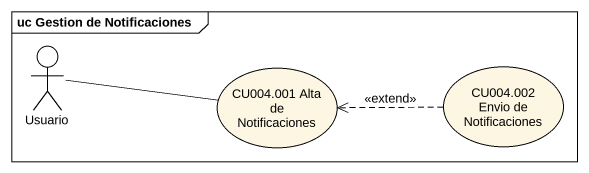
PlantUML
@startuml
mainframe uc Gestion de Notificaciones
actor Usuario
usecase "CU004.001 Alta de Notificaciones" as CU004_001_Alta_de
usecase "CU004.002 Envio de Notificaciones" as CU004_002_Envio_de
CU004_001_Alta_de -left- Usuario
CU004_002_Envio_de .left.> CU004_001_Alta_de : <<extend>>
@enduml
